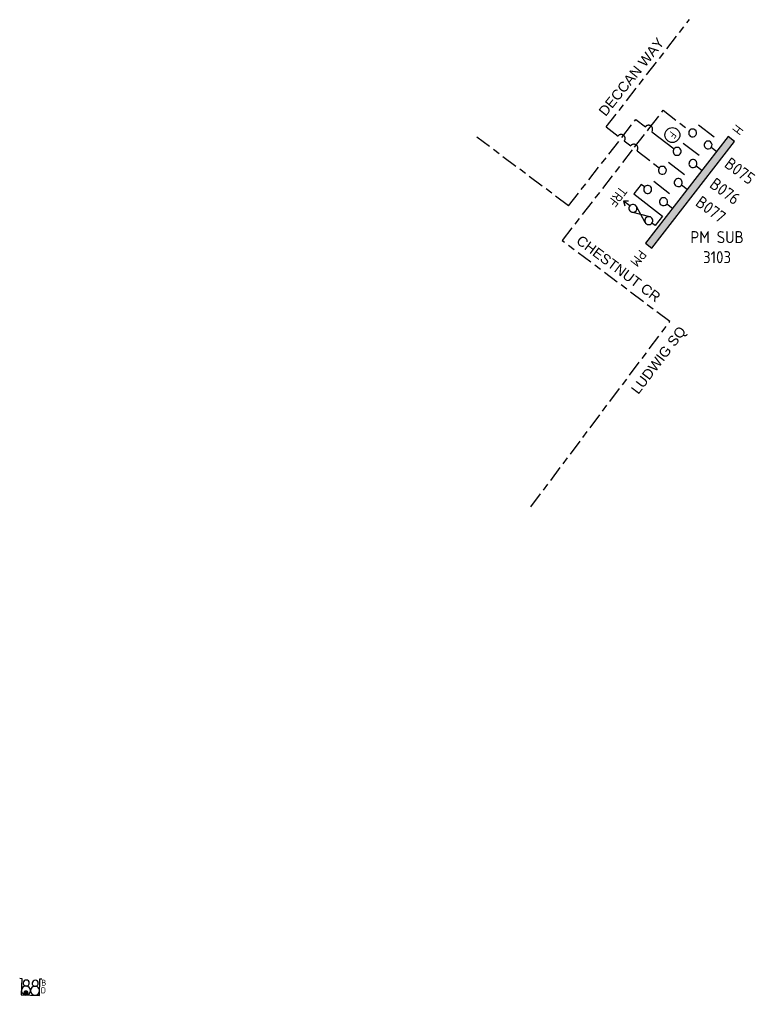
# Model space of a CAD drawing. Header units: metres. Extents: x 298214 to 299272, y 6265564 to 6266203.
# Drawn here: x 299088.8 to 299272.3, y 6265695.6 to 6265939 of the extents above; entities that cross this region are included whole.
import ezdxf
from ezdxf.enums import TextEntityAlignment as Align

# ---------------------------------------------------------------- set-up
doc = ezdxf.new("R2010")
doc.units = ezdxf.units.M
doc.linetypes.add('Cable Exist UG', pattern=[8.2, 4, -1.2, 1.8, -1.2])
doc.layers.get('0').update_dxf_attribs({"color": 6})
for name, color, linetype in [('Notes_HV_MISC', 7, 'Continuous'), ('Notes_SP_EXT', 7, 'Continuous'), ('Notes_SP_MISC', 7, 'Continuous')]:
    doc.layers.add(name, color=color, linetype=linetype)
doc.styles.add('iecISOCP', font='isocp.shx')
doc.styles.add('IESYMBOL1', font='isocp.shx')
doc.styles.add('iesymbols', font='isocp.shx')
doc.styles.get("Standard").update_dxf_attribs({"font": 'arial.ttf'})

# ---------------------------------------------------------------- blocks, each defined once
blk = doc.blocks.new('d22')
at = {"layer": 'Notes_SP_EXT', "color": 1}
for p, q in [((298704.75, 6265824.31), (298705.67, 6265824.31)), ((298705.67, 6265824.31), (298705.65, 6265816.04)), ((298714.73, 6265816.03), (298714.75, 6265824.29)), ((298714.75, 6265824.29), (298715.75, 6265824.29)), ((298705.65, 6265816.04), (298714.73, 6265816.03))]:
    blk.add_line(p, q, dxfattribs=at)
for points in [[(298706.47, 6265822, 1), (298709.47, 6265822.01, 1)], [(298710.95, 6265822, 1), (298713.95, 6265822.01, 1)], [(298705.69, 6265818.29, 1), (298710.19, 6265818.28, 1)], [(298710.19, 6265818.28, 1), (298714.69, 6265818.28, 1)]]:
    blk.add_lwpolyline(points, format="xyb", close=True, dxfattribs=at)
blk = doc.blocks.new('H_AAABC')
blk.add_hatch(color=256).paths.add_polyline_path([(-4.67, 209.1), (-4.67, 207.1), (29, 207.1), (29, 209.1)])
for p, q in [((0.05, 207.19), (0.05, 205.41)), ((6.04, 207.1), (6.04, 205.29)), ((12.04, 207.12), (12.04, 205.29)), ((18.04, 207.1), (18.04, 205.29)), ((-2.4, 204.43), (-2.4, 199.53)), ((3.54, 204.29), (3.54, 199.29)), ((9.54, 204.29), (9.54, 199.29)), ((15.54, 204.29), (15.54, 199.29)), ((24.95, 203.89), (23.12, 199.69)), ((23.12, 203.89), (24.95, 199.69)), ((24.04, 198.29), (24.04, 196.29))]:
    blk.add_line(p, q)
blk.add_lwpolyline([(29, 209.1), (-4.67, 209.1), (-4.67, 207.1), (29, 207.1)], close=True)
for points in [[(-0.93, 204.43, 1), (1.03, 204.43, 1)], [(5.04, 204.29, 1), (7.04, 204.29, 1)], [(11.04, 204.29, 1), (13.04, 204.29, 1)], [(17.04, 204.29, 1), (19.04, 204.29, 1)], [(23.04, 204.29, 1), (25.04, 204.29, 1)], [(-0.93, 199.53, 1), (1.03, 199.53, 1)], [(5.04, 199.29, 1), (7.04, 199.29, 1)], [(11.04, 199.29, 1), (13.04, 199.29, 1)], [(17.04, 199.29, 1), (19.04, 199.29, 1)], [(23.04, 199.29, 1), (25.04, 199.29, 1)]]:
    blk.add_lwpolyline(points, format="xyb", close=True)
for points in [[(18.04, 198.29), (18.04, 197.29), (21.04, 197.29), (21.04, 206.29), (24.04, 206.29), (24.04, 205.29)], [(23.29, 197.29), (24.04, 196.29), (24.79, 197.29)]]:
    blk.add_lwpolyline(points)
at = {"color": 7, "style": 'IESYMBOL1'}
for s, p in [('H', (-7.47, 208)), ('PM', (33.04, 208)), ('TRF', (24.04, 194.49))]:
    blk.add_text(s, height=2.5, dxfattribs=at).set_placement(p, align=Align.MIDDLE_CENTER)
blk = doc.blocks.new('Duct Config Identity (D17)')
blk.add_circle((0, 0), 3)
at = {"color": 7, "style": 'iesymbols'}
blk.add_attdef('DUCT', text='', height=2.5, dxfattribs=at).set_placement((0, 0), align=Align.MIDDLE)

msp = doc.modelspace()

# ---------------------------------------------------------------- hatches: boundary and pattern name
at = {"layer": 'Notes_SP_EXT'}
msp.add_hatch(color=256, dxfattribs=at).paths.add_polyline_path([(299089.83, 6265696.08, 0.398417), (299090.62, 6265695.74, 0.009417), (299090.66, 6265695.76, 0.4071), (299090.97, 6265696.58, 1)])

# ---------------------------------------------------------------- linework, layer by layer
at = {"layer": 'Notes_HV_MISC', "color": 7, "linetype": 'Cable Exist UG'}
for p, q in [((299235.12, 6265912.19), (299255.85, 6265938.98)), ((299245.76, 6265911.76), (299249.32, 6265916.35)), ((299249.32, 6265916.35), (299255.85, 6265911.3)), ((299238.99, 6265909.54), (299242.49, 6265914.07)), ((299235.12, 6265912.19), (299238.04, 6265909.93)), ((299242.18, 6265907.12), (299245.76, 6265911.76)), ((299225.68, 6265892.53), (299238.99, 6265909.54)), ((299239.6, 6265908.72), (299241.2, 6265907.49)), ((299224.17, 6265883.85), (299242.18, 6265907.12)), ((299242.78, 6265906.26), (299248.32, 6265901.97))]:
    msp.add_line(p, q, dxfattribs=at)
at = {"layer": 'Notes_HV_MISC', "color": 7}
for p, q in [((299242.49, 6265914.07), (299244.87, 6265912.23)), ((299246.45, 6265911.01), (299252, 6265906.72))]:
    msp.add_line(p, q, dxfattribs=at)
at = {"layer": 'Notes_HV_MISC', "linetype": 'Cable Exist UG'}
for points in [[(299225.69, 6265892.55), (299202.81, 6265909.66)], [(299250.93, 6265863.65), (299224.14, 6265883.81)], [(299216.33, 6265817.5), (299250.93, 6265863.65)]]:
    msp.add_lwpolyline(points, dxfattribs=at)
at = {"layer": 'Notes_HV_MISC', "color": 7, "linetype": 'Cable Exist UG'}
for centre in [(299245.66, 6265911.62), (299238.82, 6265909.32), (299241.99, 6265906.88)]:
    msp.add_arc(centre, 1, 322.2695, 142.2695, dxfattribs=at)

# ---------------------------------------------------------------- block references
at = {"layer": 'Notes_HV_MISC', "lineweight": 0, "rotation": 232.2695135531918}
msp.add_blockref('H_AAABC', (299098.85, 6266032.85), dxfattribs=at)
at = {"layer": 'Notes_HV_MISC', "lineweight": 0}
ref = msp.add_blockref('Duct Config Identity (D17)', (299251.59, 6265910.18), dxfattribs=dict(at, xscale=0.6196500000000001, yscale=0.6196500000000001, zscale=0.6196500000000001, rotation=232.5788466603437))
ref.add_attrib('DUCT', 'F', dxfattribs={"layer": '0', "color": 7, "height": 1.98, "rotation": 232.5788, "style": 'iesymbols'}).set_placement((299251.59, 6265910.18), align=Align.MIDDLE)
at = {"layer": 'Notes_SP_EXT', "color": 7, "linetype": 'Cable Exist UG', "xscale": 0.5, "yscale": 0.5, "zscale": 0.5, "rotation": 358.6898349642107}
msp.add_blockref('d22', (78142.46, 3137021.69), dxfattribs=at)

# ---------------------------------------------------------------- texts
at = {"layer": 'Notes_HV_MISC', "color": 1}
for s, rotation, p in [('DECCAN WAY', 51.3308, (299234.95, 6265914.66)), ('CHESTNUT CR', 323.1927, (299227.4, 6265883.36)), ('LUDWIG SQ', 52.7938, (299243.09, 6265845.34))]:
    msp.add_text(s, height=2.5, rotation=rotation, dxfattribs=at).set_placement(p)
at = {"layer": 'Notes_HV_MISC', "linetype": 'Continuous', "char_height": 3, "width": 0.2, "attachment_point": 1, "rotation": 323.2695, "style": 'iecISOCP'}
for s, insert in [('B075', (299266.11, 6265904.82)), ('B076', (299262.41, 6265899.75)), ('B077', (299258.9, 6265895.21))]:
    msp.add_mtext(s, dxfattribs=dict(at, insert=insert))
at = {"layer": 'Notes_HV_MISC', "color": 2, "insert": (299262.73, 6265882.22), "char_height": 3, "width": 14.1, "attachment_point": 5, "style": 'iecISOCP'}
msp.add_mtext('PM SUB\\P3103', dxfattribs=at)
at = {"layer": 'Notes_SP_MISC', "linetype": 'Continuous', "char_height": 1.5, "width": 1.9371, "attachment_point": 5, "rotation": 358.6592, "style": 'iecISOCP'}
for s, insert in [('B', (299094.84, 6265698.81)), ('D', (299094.73, 6265696.89))]:
    msp.add_mtext(s, dxfattribs=dict(at, insert=insert))

doc.saveas('drawing.dxf')
